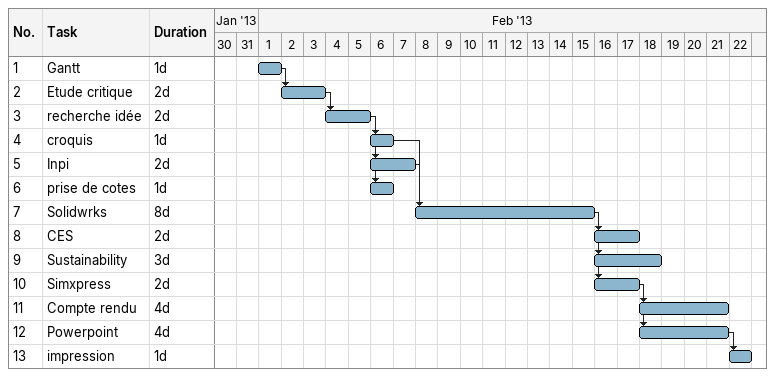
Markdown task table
| ID | Task | Duration | Start | Finish | Predecessors |
|---|---|---|---|---|---|
| 1 | Gantt | 1d | 2013-02-01 | 2013-02-01 |  |
| 2 | Etude critique | 2d | 2013-02-02 | 2013-02-03 | 1 |
| 3 | recherche idée | 2d | 2013-02-04 | 2013-02-05 | 2 |
| 4 | croquis | 1d | 2013-02-06 | 2013-02-06 | 3 |
| 5 | Inpi | 2d | 2013-02-06 | 2013-02-07 | 3 |
| 6 | prise de cotes | 1d | 2013-02-06 | 2013-02-06 | 3 |
| 7 | Solidwrks | 8d | 2013-02-08 | 2013-02-15 | 4, 5 |
| 8 | CES | 2d | 2013-02-16 | 2013-02-17 | 7 |
| 9 | Sustainability | 3d | 2013-02-16 | 2013-02-18 | 7 |
| 10 | Simxpress | 2d | 2013-02-16 | 2013-02-17 | 7 |
| 11 | Compte rendu | 4d | 2013-02-18 | 2013-02-21 | 10 |
| 12 | Powerpoint | 4d | 2013-02-18 | 2013-02-21 | 10 |
| 13 | impression | 1d | 2013-02-22 | 2013-02-22 | 12 |
